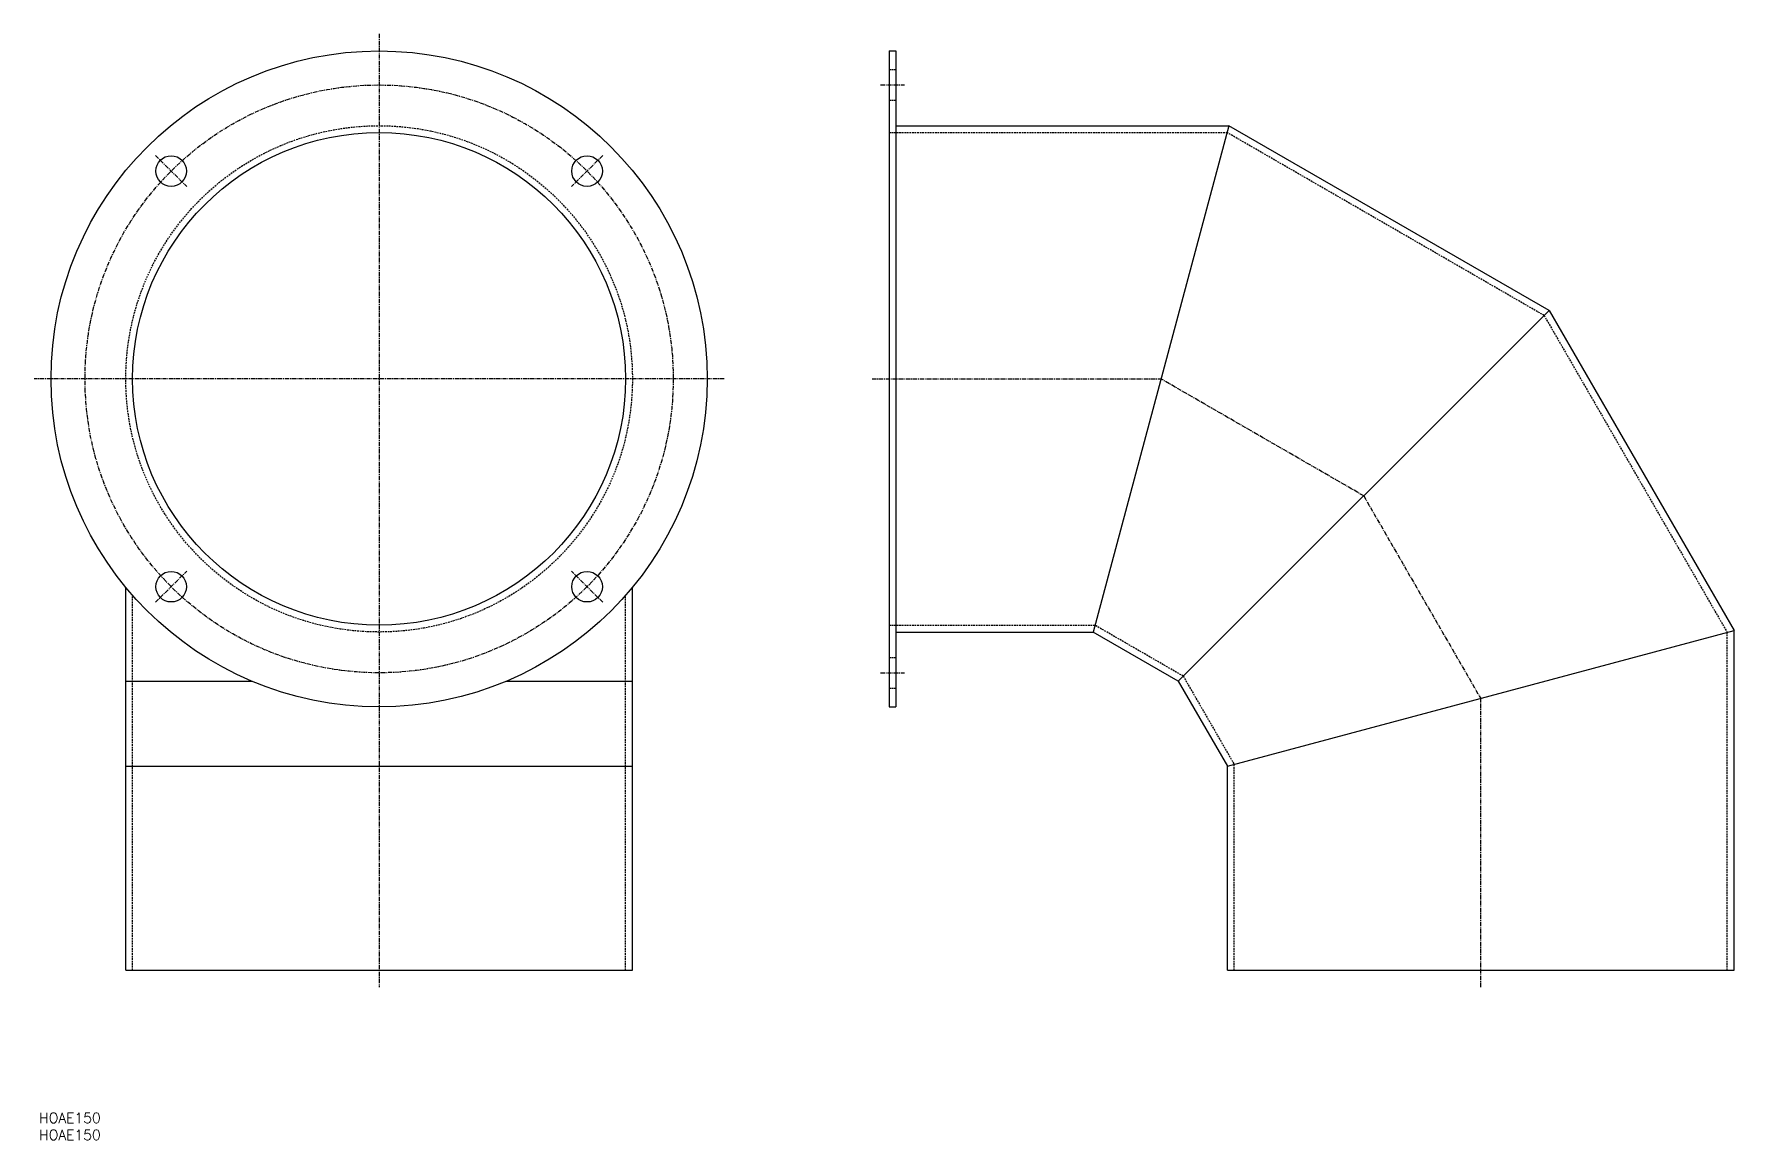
# Model space of a CAD drawing. Extents: x -2 to 498, y 0 to 326.
import ezdxf

# ---------------------------------------------------------------- set-up
doc = ezdxf.new("R2010")
doc.units = 0
doc.linetypes.add('CENTER', pattern=[2, 1.25, -0.25, 0.25, -0.25])
doc.linetypes.add('DASHED', pattern=[0.75, 0.5, -0.25])
doc.layers.get('0').update_dxf_attribs({"linetype": 'CONTINUOUS'})
doc.layers.add('CENTER', color=1, linetype='CENTER')
doc.styles.get("Standard").update_dxf_attribs({"font": 'txt.shx'})

# ---------------------------------------------------------------- blocks, each defined once
blk = doc.blocks.new('*U9')
at = {"color": 7, "linetype": 'CONTINUOUS'}
blk.add_text('HOAE150', height=3, dxfattribs=at).set_placement((0, 0))
blk = doc.blocks.new('*U10')
at = {"color": 7, "linetype": 'CONTINUOUS'}
blk.add_text('HOAE150', height=3, dxfattribs=at).set_placement((0, 5))

msp = doc.modelspace()

# ---------------------------------------------------------------- linework, layer by layer
at = {"color": 7, "linetype": 'CONTINUOUS'}
for p, q in [((250, 320.5), (250, 127.5)), ((250, 320.5), (252, 320.5)), ((252, 320.5), (252, 127.5)), ((252, 298.5), (349.92, 298.5)), ((349.92, 298.5), (310, 149.5)), ((444.12, 244.12), (349.92, 298.5)), ((335.04, 135.04), (444.12, 244.12)), ((444.12, 244.12), (498.5, 149.92)), ((25.5, 50), (25.5, 162.66)), ((174.5, 50), (174.5, 162.66)), ((252, 149.5), (310, 149.5)), ((335.04, 135.04), (310, 149.5)), ((349.5, 110), (498.5, 149.92)), ((498.5, 50), (498.5, 149.92)), ((25.5, 135.04), (62.6, 135.04)), ((137.4, 135.04), (174.5, 135.04)), ((335.04, 135.04), (349.5, 110)), ((250, 127.5), (252, 127.5)), ((25.5, 110), (174.5, 110)), ((349.5, 50), (349.5, 110)), ((25.5, 50), (174.5, 50)), ((349.5, 50), (498.5, 50))]:
    msp.add_line(p, q, dxfattribs=at)
at = {"color": 3, "linetype": 'DASHED'}
for p, q in [((250, 315), (252, 315)), ((250, 306), (252, 306)), ((250, 296.5), (349.39, 296.5)), ((442.65, 242.65), (349.39, 296.5)), ((442.65, 242.65), (496.5, 149.39)), ((27.5, 50), (27.5, 160.31)), ((172.5, 50), (172.5, 160.31)), ((250, 151.5), (310.54, 151.5)), ((336.51, 136.51), (310.54, 151.5)), ((496.5, 50), (496.5, 149.39)), ((250, 142), (252, 142)), ((336.51, 136.51), (351.5, 110.54)), ((250, 133), (252, 133)), ((351.5, 50), (351.5, 110.54))]:
    msp.add_line(p, q, dxfattribs=at)
at = {"color": 7, "linetype": 'CONTINUOUS'}
for centre, radius in [((100, 224), 96.5), ((100, 224), 72.5), ((38.84, 285.16), 4.5), ((161.16, 285.16), 4.5), ((38.84, 162.84), 4.5), ((161.16, 162.84), 4.5)]:
    msp.add_circle(centre, radius, dxfattribs=at)
at = {"color": 3, "linetype": 'DASHED'}
msp.add_circle((100, 224), 74.5, dxfattribs=at)
at = {"layer": 'CENTER', "color": 1, "linetype": 'CENTER'}
for p, q in [((100, 325.5), (100, 45)), ((247.5, 310.5), (254.5, 310.5)), ((34.24, 289.76), (43.43, 280.57)), ((165.76, 289.76), (156.57, 280.57)), ((201.5, 224), (-1.5, 224)), ((245, 224), (329.96, 224)), ((389.58, 189.58), (329.96, 224)), ((389.58, 189.58), (424, 129.96)), ((34.24, 158.24), (43.43, 167.43)), ((165.76, 158.24), (156.57, 167.43)), ((247.5, 137.5), (254.5, 137.5)), ((424, 45), (424, 129.96))]:
    msp.add_line(p, q, dxfattribs=at)
msp.add_circle((100, 224), 86.5, dxfattribs=at)

# ---------------------------------------------------------------- block references
at = {"color": 7, "linetype": 'CONTINUOUS'}
for name in ['*U10', '*U9']:
    msp.add_blockref(name, (0, 0), dxfattribs=at)

doc.saveas('drawing.dxf')
